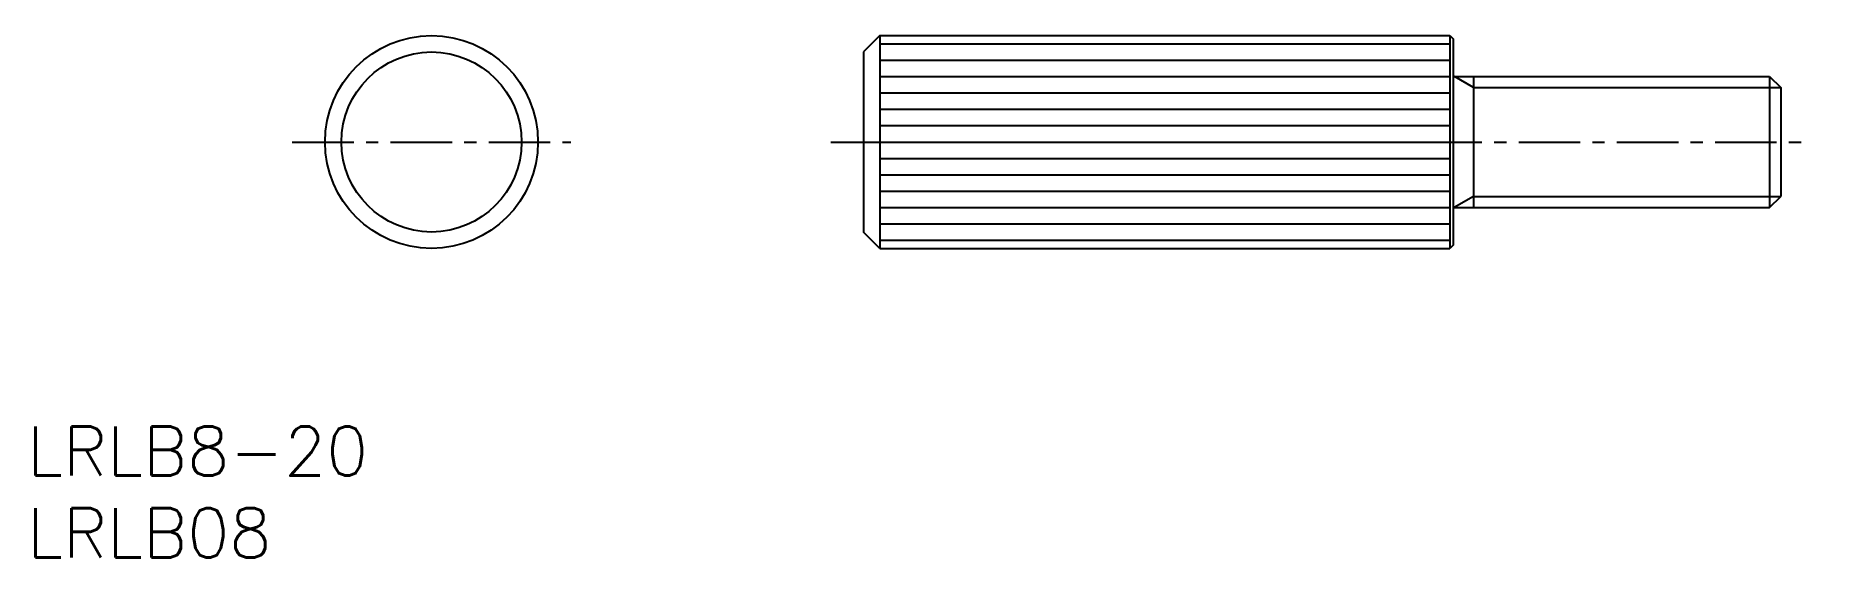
# Model space of a CAD drawing. Extents: x 12 to 120, y 11 to 43.
import ezdxf

# ---------------------------------------------------------------- set-up
doc = ezdxf.new("R2010")
doc.units = 0
doc.header["$LTSCALE"] = 3
doc.linetypes.add('CENTER', pattern=[2, 1.25, -0.25, 0.25, -0.25])
doc.layers.get('0').update_dxf_attribs({"linetype": 'CONTINUOUS'})
doc.layers.add('CENTER', color=1, linetype='CENTER')
doc.styles.get("Standard").update_dxf_attribs({"font": 'romans.shx', "bigfont": 'bigfont.shx'})

msp = doc.modelspace()

# ---------------------------------------------------------------- linework, layer by layer
at = {"color": 7, "linetype": 'CONTINUOUS'}
for p, q in [((63.32, 42.52), (62.32, 41.52)), ((63.32, 42.52), (98.12, 42.52)), ((63.32, 42.52), (63.32, 29.52)), ((98.12, 42.52), (98.32, 42.32)), ((98.12, 42.52), (98.12, 29.52)), ((62.32, 41.52), (62.32, 30.52)), ((98.32, 42.32), (98.32, 29.72)), ((98.32, 40.02), (117.64, 40.02)), ((99.57, 40.02), (99.57, 32.02)), ((117.64, 40.02), (117.64, 32.02)), ((117.64, 40.02), (118.32, 39.35)), ((118.32, 39.35), (118.32, 32.7)), ((117.64, 32.02), (118.32, 32.7)), ((98.32, 32.02), (117.64, 32.02)), ((63.32, 29.52), (62.32, 30.52)), ((63.32, 29.52), (98.12, 29.52)), ((98.32, 29.72), (98.12, 29.52))]:
    msp.add_line(p, q, dxfattribs=at)
at = {"color": 3, "linetype": 'CONTINUOUS'}
for p, q in [((63.32, 42.02), (98.12, 42.02)), ((63.32, 41.02), (98.12, 41.02)), ((63.32, 40.02), (98.12, 40.02)), ((99.57, 39.35), (98.4, 40.02)), ((99.57, 39.35), (118.32, 39.35)), ((63.32, 39.02), (98.12, 39.02)), ((63.32, 38.02), (98.12, 38.02)), ((63.32, 37.02), (98.12, 37.02)), ((63.32, 36.02), (98.12, 36.02)), ((63.32, 35.02), (98.12, 35.02)), ((63.32, 34.02), (98.12, 34.02)), ((63.32, 33.02), (98.12, 33.02)), ((99.57, 32.7), (98.39, 32.02)), ((99.57, 32.7), (118.32, 32.7)), ((63.32, 32.02), (98.12, 32.02)), ((63.32, 31.02), (98.12, 31.02)), ((63.32, 30.02), (98.12, 30.02))]:
    msp.add_line(p, q, dxfattribs=at)
at = {"color": 7, "linetype": 'CONTINUOUS'}
for radius in [6.5, 5.5]:
    msp.add_circle((35.94, 36.02), radius, dxfattribs=at)
at = {"layer": 'CENTER', "color": 1, "linetype": 'CENTER'}
for p, q in [((27.44, 36.02), (44.44, 36.02)), ((60.32, 36.02), (120.32, 36.02))]:
    msp.add_line(p, q, dxfattribs=at)

# ---------------------------------------------------------------- texts
for s, p in [('LRLB8-20', (11.25, 15.64)), ('LRLB08', (11.25, 10.64))]:
    msp.add_text(s, height=3).set_placement(p)

doc.saveas('drawing.dxf')
